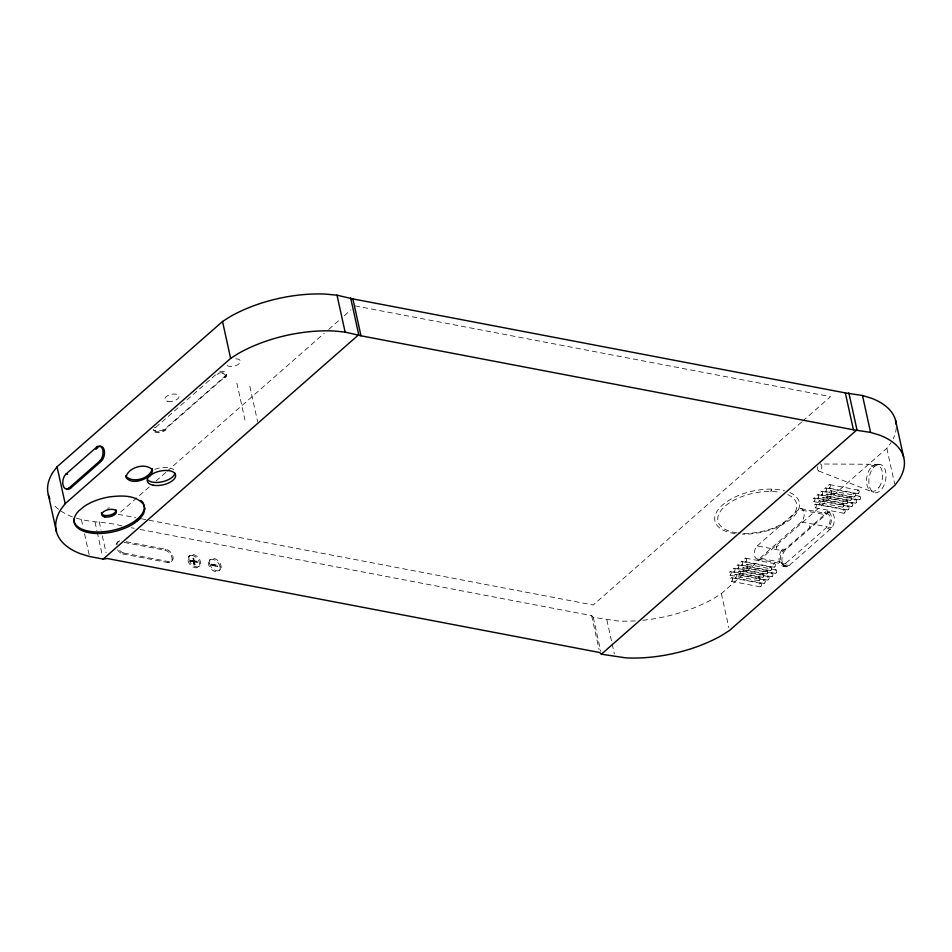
<?xml version="1.0" encoding="UTF-8"?>
<svg xmlns="http://www.w3.org/2000/svg" width="952" height="952" viewBox="0 0 952 952"><rect width="100%" height="100%" fill="white"/><g stroke="black" fill="none" stroke-linecap="round" stroke-linejoin="round"><path stroke-width="0.71" stroke-dasharray="4.76 3.57" d="M771.013 491.434L771.846 489.126L770.68 491.399L772.012 489.899M224.993 376.706L225.91 375.195M642.85 620.264A95.819 46.6 -12.4 0 0 713.536 598.57L721.366 593.596L886.824 448.321L891.108 442.668M781.521 550.542L782.83 549.078L785.721 549.625L828.514 512.378A9.318 5.379 -79.2 0 1 834.119 516.615A9.318 5.379 -79.2 0 1 831.893 527.729L789.137 565.571L787.792 566.44L784.9 565.881A9.306 5.379 -79.2 0 1 779.295 561.656A9.306 5.379 -79.2 0 1 781.521 550.542L784.412 551.101L785.638 549.697M827.086 513.307L824.194 512.759L825.622 511.831A9.318 5.379 -79.2 0 1 831.227 516.067A9.318 5.379 -79.2 0 1 829.002 527.182L827.693 528.658L830.584 529.205M215.688 374.921A6.009 2.927 -12.4 0 0 214.64 375.671L155.307 427.757A6.009 2.927 -12.4 0 0 156.723 431.672A6.009 2.927 -12.4 0 0 164.946 429.602L224.267 377.504A6.009 2.927 -12.4 0 0 223.994 373.934A6.009 2.927 -12.4 0 0 216.996 374.291M149.285 486.912L118.096 514.306L135.577 517.65M155.973 481.046L166.005 472.24M167.112 471.264L324.215 333.331M328.666 329.428L339.805 319.634M344.267 315.731L350.955 309.852M117.572 542.2L118.595 541.295M117.501 549.792A7.271 4.76 48.7 0 0 122.618 553.909L123.641 553.017L168.575 561.597A7.211 4.724 48.7 0 0 173.002 556.551A7.211 4.724 48.7 0 0 165.874 549.292L125.283 541.545M124.26 542.45L164.851 550.197L165.874 549.292M122.618 553.909L167.552 562.489L168.575 561.597M171.241 561.478L172.264 560.573M188.663 556.468L189.686 555.563M193.423 561.906L194.018 564.596L193.934 561.466L190.543 561.359L190.364 560.585L193.768 560.692L193.173 558.003L193.899 558.134L193.982 561.275L193.899 558.134M190.364 560.585L193.256 561.144L193.173 558.003M190.543 561.359L193.934 561.466M194.018 564.596L194.744 564.738L194.66 561.597L197.552 562.144L197.373 561.371L194.494 560.835M193.982 561.275L197.373 561.371M194.148 562.049L197.552 562.144M194.744 564.738L194.66 561.597M198.742 566.726L199.765 565.821M209.238 560.395L210.261 559.502M210.951 564.512L217.96 565.298L217.615 566.523L211.118 565.286L210.951 564.512L217.96 565.298M211.118 565.286L218.127 566.083M219.329 570.653L220.34 569.748M801.56 422.081L593.203 605.008L147.239 519.875M802.667 421.105L830.525 396.651L355.405 305.949M757.233 545.913L798.597 509.594L824.599 514.556A7.199 4.165 -79.2 0 1 830.037 517.115A7.199 4.165 -79.2 0 1 827.3 526.849L785.924 563.156L759.934 558.193A7.188 4.153 -79.2 0 1 754.508 555.635A7.188 4.153 -79.2 0 1 757.233 545.913L783.234 550.875L824.599 514.556M759.934 558.193L801.298 521.886A7.199 4.165 -79.2 0 0 804.035 512.152A7.199 4.165 -79.2 0 0 798.597 509.594M776.404 547.102L778.45 545.306M871.853 465.718L872.032 466.563L871.853 465.718L874.817 466.218M784.9 565.881L786.328 564.952L789.208 565.512M825.693 513.842L828.514 512.378L825.622 511.831M879.184 464.326L820.112 463.981M76.291 518.043C91.38 523.088 107.231 521.494 122.51 526.075M139.992 529.419L591.632 615.635L593.263 617.312L617.741 620.978A95.819 46.6 -12.4 0 0 637.114 620.752M224.22 377.551L225.374 377.718A7.378 3.582 -12.4 0 0 225.029 373.327A7.378 3.582 -12.4 0 0 216.425 373.779M154.212 427.555L155.366 427.722M829.466 484.58L858.347 490.09M829.025 488.138L857.907 493.648M825.634 487.948L854.515 493.457M830.81 490.72L859.692 496.242M825.194 491.506L854.075 497.015M821.79 491.315L850.672 496.825M830.382 494.278L859.263 499.8M826.979 494.088L855.86 499.61M821.362 494.873L850.243 500.383M817.958 494.671L846.84 500.193M826.538 497.646L855.42 503.168M823.147 497.456L852.028 502.965M817.518 498.229L846.411 503.751M814.127 498.039L843.008 503.56M822.707 501.014L851.588 506.523M819.315 500.823L848.196 506.333M813.686 501.597L842.568 507.118M818.875 504.382L847.756 509.891M815.483 504.191L844.364 509.701M815.043 507.749L843.924 513.259M827.074 511.498L829.966 512.057M800.822 508.63L826.824 513.592M801.298 521.886L827.3 526.849M829.002 527.182L831.893 527.729M164.946 429.602L166.041 429.804A7.378 3.582 -12.4 0 1 157.615 432.517A7.378 3.582 -12.4 0 1 152.915 429.542M757.709 559.157L783.71 564.12M745.666 558.158L774.547 563.667M783.448 566.214L786.34 566.761M745.226 561.716L774.107 567.225M741.834 561.513L770.715 567.035M747.011 564.298L775.904 569.808M741.394 565.072L770.275 570.593M738.002 564.881L766.884 570.403M746.582 567.856L775.463 573.366M743.179 567.666L772.06 573.175M737.562 568.439L766.443 573.961M734.159 568.249L763.04 573.758M742.75 571.224L771.632 576.733M739.347 571.033L768.228 576.543M733.73 571.807L762.611 577.317M730.327 571.616L759.208 577.126M738.907 574.591L767.788 580.101M735.515 574.401L764.396 579.911M729.886 575.175L758.78 580.684M735.075 577.959L763.956 583.469M731.683 577.757L760.565 583.278M731.243 581.315L760.124 586.837M141.408 518.757L145.775 519.59M131.257 527.753L134.172 528.3M192.661 558.455L193.387 558.586M194.529 564.155L195.255 564.286M818.708 470.99L873.567 492.351M154.771 430.816L153.213 429.757A7.378 3.582 -12.4 0 0 165.696 428.269L225.029 376.183A7.378 3.582 -12.4 0 0 219.793 371.304M781.723 563.191L783.77 565.548M886.824 448.321L894.63 483.794M809.414 525.73L809.819 527.539M776.07 545.567L776.749 548.638M721.366 593.596L728.851 627.654M606.876 619.919L611.874 642.612M612.184 644.04L614.361 653.964M593.263 617.312L600.748 651.37M591.632 615.635L599.117 649.692M249.829 386.286L257.635 421.76M236.858 383.132L244.961 420.022M217.449 565.75L217.615 566.523M211.463 564.072L211.63 564.833M196.862 561.823L197.04 562.596M190.876 560.145L191.055 560.907M99.198 521.636L101.079 530.145M102.316 535.821L106.065 552.85M95.033 522.196L96.902 530.716M97.223 532.132L102.519 556.254M81.42 519.602L82.979 526.694M84.538 533.786L89.214 555.075M896.284 427.484A95.819 46.6 -12.4 0 1 893.214 438.824M72.435 516.876A95.819 46.6 -12.4 0 1 59.678 510.141M58.512 509.272A95.819 46.6 -12.4 0 1 52.741 503.525M107.505 508.213A7.485 3.641 -12.4 0 1 109.421 507.856M154.807 469.395A14.482 7.045 -12.4 0 1 173.669 469.776M123.641 553.017A7.271 4.76 48.7 0 1 118.524 548.887M117.072 544.461A7.271 4.76 48.7 0 1 120.94 540.724L119.916 541.617A7.271 4.76 48.7 0 0 116.061 545.365M164.851 550.197A7.211 4.724 48.7 0 1 171.979 557.444A7.211 4.724 48.7 0 1 167.552 562.489M785.924 563.156A7.188 4.153 -79.2 0 1 780.497 560.597A7.188 4.153 -79.2 0 1 783.234 550.875M787.792 566.44A9.306 5.379 -79.2 0 1 782.187 562.204A9.306 5.379 -79.2 0 1 784.412 551.101M821.112 464.457A3.606 2.083 -79.2 0 1 821.397 469.027A3.606 2.083 -79.2 0 1 818.542 470.895A3.606 2.083 -79.2 0 1 817.756 466.635M789.791 492.553A43.233 21.027 -12.4 0 1 791.778 518.269A43.233 21.027 -12.4 0 1 742.381 534.167M735.23 533.632A43.233 21.027 -12.4 0 1 722.616 504.905A43.233 21.027 -12.4 0 1 784.579 490.768M787.732 494.623A40.282 19.587 -12.4 0 1 787.78 520.066A40.282 19.587 -12.4 0 1 738.181 533.06M736.896 532.894A40.282 19.587 -12.4 0 1 724.163 507.011A40.282 19.587 -12.4 0 1 780.152 492.351M235.775 358.797A7.378 3.582 -12.4 0 1 237.881 364.675A7.378 3.582 -12.4 0 1 226.112 364.438M876.947 464.838L874.733 466.278A14.411 8.33 -79.2 0 0 871.175 490.28A14.411 8.33 -79.2 0 0 885.443 480.974A14.411 8.33 -79.2 0 0 876.947 464.838M192.352 555.444L190.9 555.373A7.211 4.724 48.7 0 0 190.578 565.167A7.211 4.724 48.7 0 0 199.634 564.25L198.932 561.073A7.211 4.724 48.7 0 0 192.352 555.444M220.055 566.63L219.507 565A7.211 4.724 48.7 0 0 212.927 559.371A7.211 4.724 48.7 0 0 208.357 562.87L209.047 566.047A7.211 4.724 48.7 0 0 215.64 571.676A7.211 4.724 48.7 0 0 220.209 568.177L220.055 566.63M188.948 559.597A7.211 4.724 48.7 0 0 198.79 566.571A7.211 4.724 48.7 0 0 196.445 555.92A7.211 4.724 48.7 0 0 188.948 559.597M209.523 563.524A7.211 4.724 48.7 0 0 219.365 570.498A7.211 4.724 48.7 0 0 217.02 559.847A7.211 4.724 48.7 0 0 209.523 563.524M878.958 487.353A13.423 7.759 -79.2 0 0 878.161 465.183A13.423 7.759 -79.2 0 0 866.534 481.522A13.423 7.759 -79.2 0 0 878.958 487.353M858.716 493.124A1.797 1.035 -79.2 0 0 858.609 490.149A1.797 1.035 -79.2 0 0 857.05 492.339A1.797 1.035 -79.2 0 0 858.716 493.124M854.884 496.492A1.797 1.035 -79.2 0 0 854.777 493.517A1.797 1.035 -79.2 0 0 853.218 495.706A1.797 1.035 -79.2 0 0 854.884 496.492M851.052 499.859A1.797 1.035 -79.2 0 0 850.945 496.885A1.797 1.035 -79.2 0 0 849.386 499.074A1.797 1.035 -79.2 0 0 851.052 499.859M847.221 503.227A1.797 1.035 -79.2 0 0 847.113 500.252A1.797 1.035 -79.2 0 0 845.554 502.442A1.797 1.035 -79.2 0 0 847.221 503.227M860.072 499.264A1.797 1.035 -79.2 0 0 859.965 496.301A1.797 1.035 -79.2 0 0 858.406 498.491A1.797 1.035 -79.2 0 0 860.072 499.264M856.229 502.632A1.797 1.035 -79.2 0 0 856.122 499.657A1.797 1.035 -79.2 0 0 854.575 501.847A1.797 1.035 -79.2 0 0 856.229 502.632M852.397 506A1.797 1.035 -79.2 0 0 852.29 503.025A1.797 1.035 -79.2 0 0 850.731 505.214A1.797 1.035 -79.2 0 0 852.397 506M848.565 509.368A1.797 1.035 -79.2 0 0 848.458 506.393A1.797 1.035 -79.2 0 0 846.899 508.582A1.797 1.035 -79.2 0 0 848.565 509.368M843.377 506.583A1.797 1.035 -79.2 0 0 843.27 503.62A1.797 1.035 -79.2 0 0 841.711 505.81A1.797 1.035 -79.2 0 0 843.377 506.583M844.733 512.735A1.797 1.035 -79.2 0 0 844.626 509.76A1.797 1.035 -79.2 0 0 843.067 511.95A1.797 1.035 -79.2 0 0 844.733 512.735M774.916 566.702A1.797 1.035 -79.2 0 0 774.809 563.727A1.797 1.035 -79.2 0 0 773.25 565.916A1.797 1.035 -79.2 0 0 774.916 566.702M771.084 570.058A1.797 1.035 -79.2 0 0 770.977 567.095A1.797 1.035 -79.2 0 0 769.418 569.284A1.797 1.035 -79.2 0 0 771.084 570.058M767.252 573.425A1.797 1.035 -79.2 0 0 767.145 570.462A1.797 1.035 -79.2 0 0 765.587 572.652A1.797 1.035 -79.2 0 0 767.252 573.425M763.421 576.793A1.797 1.035 -79.2 0 0 763.314 573.818A1.797 1.035 -79.2 0 0 761.755 576.008A1.797 1.035 -79.2 0 0 763.421 576.793M776.273 572.842A1.797 1.035 -79.2 0 0 776.166 569.867A1.797 1.035 -79.2 0 0 774.607 572.057A1.797 1.035 -79.2 0 0 776.273 572.842M772.441 576.21A1.797 1.035 -79.2 0 0 772.334 573.235A1.797 1.035 -79.2 0 0 770.775 575.424A1.797 1.035 -79.2 0 0 772.441 576.21M768.597 579.578A1.797 1.035 -79.2 0 0 768.49 576.603A1.797 1.035 -79.2 0 0 766.943 578.792A1.797 1.035 -79.2 0 0 768.597 579.578M764.765 582.945A1.797 1.035 -79.2 0 0 764.658 579.97A1.797 1.035 -79.2 0 0 763.099 582.16A1.797 1.035 -79.2 0 0 764.765 582.945M759.589 580.161A1.797 1.035 -79.2 0 0 759.482 577.186A1.797 1.035 -79.2 0 0 757.923 579.375A1.797 1.035 -79.2 0 0 759.589 580.161M760.934 586.301A1.797 1.035 -79.2 0 0 760.827 583.338A1.797 1.035 -79.2 0 0 759.268 585.528A1.797 1.035 -79.2 0 0 760.934 586.301M829.835 487.614A1.797 1.035 -79.2 0 0 829.727 484.639A1.797 1.035 -79.2 0 0 828.169 486.829A1.797 1.035 -79.2 0 0 829.835 487.614M826.003 490.97A1.797 1.035 -79.2 0 0 825.896 488.007A1.797 1.035 -79.2 0 0 824.337 490.197A1.797 1.035 -79.2 0 0 826.003 490.97M822.171 494.338A1.797 1.035 -79.2 0 0 822.064 491.375A1.797 1.035 -79.2 0 0 820.505 493.564A1.797 1.035 -79.2 0 0 822.171 494.338M818.327 497.706A1.797 1.035 -79.2 0 0 818.22 494.731A1.797 1.035 -79.2 0 0 816.673 496.92A1.797 1.035 -79.2 0 0 818.327 497.706M814.495 501.073A1.797 1.035 -79.2 0 0 814.388 498.098A1.797 1.035 -79.2 0 0 812.829 500.288A1.797 1.035 -79.2 0 0 814.495 501.073M815.852 507.214A1.797 1.035 -79.2 0 0 815.745 504.251A1.797 1.035 -79.2 0 0 814.186 506.44A1.797 1.035 -79.2 0 0 815.852 507.214M819.684 503.858A1.797 1.035 -79.2 0 0 819.577 500.883A1.797 1.035 -79.2 0 0 818.018 503.072A1.797 1.035 -79.2 0 0 819.684 503.858M823.516 500.49A1.797 1.035 -79.2 0 0 823.409 497.515A1.797 1.035 -79.2 0 0 821.85 499.705A1.797 1.035 -79.2 0 0 823.516 500.49M827.347 497.123A1.797 1.035 -79.2 0 0 827.24 494.147A1.797 1.035 -79.2 0 0 825.682 496.337A1.797 1.035 -79.2 0 0 827.347 497.123M831.191 493.755A1.797 1.035 -79.2 0 0 831.084 490.78A1.797 1.035 -79.2 0 0 829.525 492.969A1.797 1.035 -79.2 0 0 831.191 493.755M746.035 561.18A1.797 1.035 -79.2 0 0 745.928 558.205A1.797 1.035 -79.2 0 0 744.369 560.395A1.797 1.035 -79.2 0 0 746.035 561.18M747.391 567.332A1.797 1.035 -79.2 0 0 747.284 564.357A1.797 1.035 -79.2 0 0 745.725 566.547A1.797 1.035 -79.2 0 0 747.391 567.332M743.56 570.7A1.797 1.035 -79.2 0 0 743.452 567.725A1.797 1.035 -79.2 0 0 741.894 569.915A1.797 1.035 -79.2 0 0 743.56 570.7M742.203 564.548A1.797 1.035 -79.2 0 0 742.096 561.573A1.797 1.035 -79.2 0 0 740.537 563.762A1.797 1.035 -79.2 0 0 742.203 564.548M738.371 567.916A1.797 1.035 -79.2 0 0 738.264 564.941A1.797 1.035 -79.2 0 0 736.705 567.13A1.797 1.035 -79.2 0 0 738.371 567.916M739.716 574.056A1.797 1.035 -79.2 0 0 739.609 571.093A1.797 1.035 -79.2 0 0 738.05 573.283A1.797 1.035 -79.2 0 0 739.716 574.056M735.884 577.424A1.797 1.035 -79.2 0 0 735.777 574.449A1.797 1.035 -79.2 0 0 734.218 576.638A1.797 1.035 -79.2 0 0 735.884 577.424M734.539 571.283A1.797 1.035 -79.2 0 0 734.432 568.308A1.797 1.035 -79.2 0 0 732.873 570.498A1.797 1.035 -79.2 0 0 734.539 571.283M730.696 574.651A1.797 1.035 -79.2 0 0 730.589 571.676A1.797 1.035 -79.2 0 0 729.042 573.866A1.797 1.035 -79.2 0 0 730.696 574.651M732.052 580.791A1.797 1.035 -79.2 0 0 731.945 577.816A1.797 1.035 -79.2 0 0 730.386 580.006A1.797 1.035 -79.2 0 0 732.052 580.791M167.897 401.351A7.211 3.499 -12.4 0 0 179.035 396.925A7.211 3.499 -12.4 0 0 169.028 395.009A7.211 3.499 -12.4 0 0 167.897 401.351"/><path stroke-width="1.43" d="M152.201 468.551C150.523 478.654 132.173 483.925 125.652 475.893M73.697 519.126A36.033 17.517 -12.4 0 0 95.64 531.93A36.033 17.517 -12.4 0 0 134.184 521.613C138.885 517.947 143.978 513.652 144.478 507.273L143.55 503.965M896.26 424.568A95.819 46.6 -12.4 0 0 871.449 398.222L862.476 395.508L845.328 392.914L352.883 298.904L337.008 295.191L326.143 294.132A95.819 46.6 -12.4 0 0 230.348 316.528L222.53 321.502L57.06 466.777L52.788 472.43A95.819 46.6 -12.4 0 0 49.837 498.86M65.176 503.679L60.892 509.332A95.819 46.6 -12.4 0 0 80.551 553.778L89.524 556.492L103.149 559.098L107.314 558.527L599.748 652.537L601.366 654.202L625.857 657.868A95.819 46.6 -12.4 0 0 721.652 635.472L729.47 630.498L894.939 485.222L899.212 479.57A95.819 46.6 -12.4 0 0 879.565 435.123L870.58 432.398L853.432 429.804L360.987 335.794L345.124 332.081L334.259 331.022A95.819 46.6 -12.4 0 0 238.464 353.43L230.634 358.404L65.176 503.679L57.06 466.777M149.821 475.774L151.594 473.846L152.546 470.086C146.013 462.065 127.663 467.325 125.985 477.44C131.531 484.782 143.621 480.415 149.821 475.774L149.488 474.239M99.329 446.595A8.175 4.724 -79.2 0 1 104.411 451.26A8.175 4.724 -79.2 0 1 101.15 461.351L70.615 488.162L69.175 487.888A8.175 4.724 -79.2 0 1 62.999 484.984A8.175 4.724 -79.2 0 1 66.104 473.941L96.628 447.131L98.08 447.404L95.902 449.32M69.175 487.888L99.698 461.077A8.175 4.724 -79.2 0 0 102.804 450.034A8.175 4.724 -79.2 0 0 96.628 447.131M103.149 559.098L358.737 334.688L350.633 297.798M601.366 654.202L856.967 429.804L848.851 392.902M99.698 461.077L101.15 461.351M66.104 473.941L67.544 474.215M140.956 500.49L143.24 502.858M895.558 420.32L903.662 457.21M862.476 395.508L870.58 432.398M845.328 392.914L853.432 429.804M352.883 298.904L360.987 335.794M337.008 295.191L345.124 332.081M222.53 321.502L230.634 358.404M140.063 516.591L140.396 518.126L137.314 520.827L136.981 519.292M48.338 494.79L56.442 531.68M115.989 509.832A7.485 3.641 -12.4 0 1 109.028 515.318A7.485 3.641 -12.4 0 1 101.424 512.533M174.918 473.227A14.482 7.045 -12.4 0 1 163.149 481.581A14.482 7.045 -12.4 0 1 147.834 480.058M70.615 488.162A8.175 4.724 -79.2 0 1 66.89 488.995M144.811 508.808L143.633 513.628L140.123 518.519L134.518 523.148A36.033 17.517 -12.4 0 1 87.965 532.477A36.033 17.517 -12.4 0 1 78.719 510.95L84.323 506.321A36.033 17.517 -12.4 0 1 109.325 496.908C120.809 495.552 135.422 494.516 143.573 504.393L144.811 508.808M104.839 516.924A7.485 3.641 -12.4 0 0 116.406 512.319A7.485 3.641 -12.4 0 0 106.017 510.343A7.485 3.641 -12.4 0 0 104.839 516.924M153.213 485.211A14.482 7.045 -12.4 0 0 175.585 476.309A14.482 7.045 -12.4 0 0 155.485 472.466A14.482 7.045 -12.4 0 0 153.213 485.211"/></g></svg>
